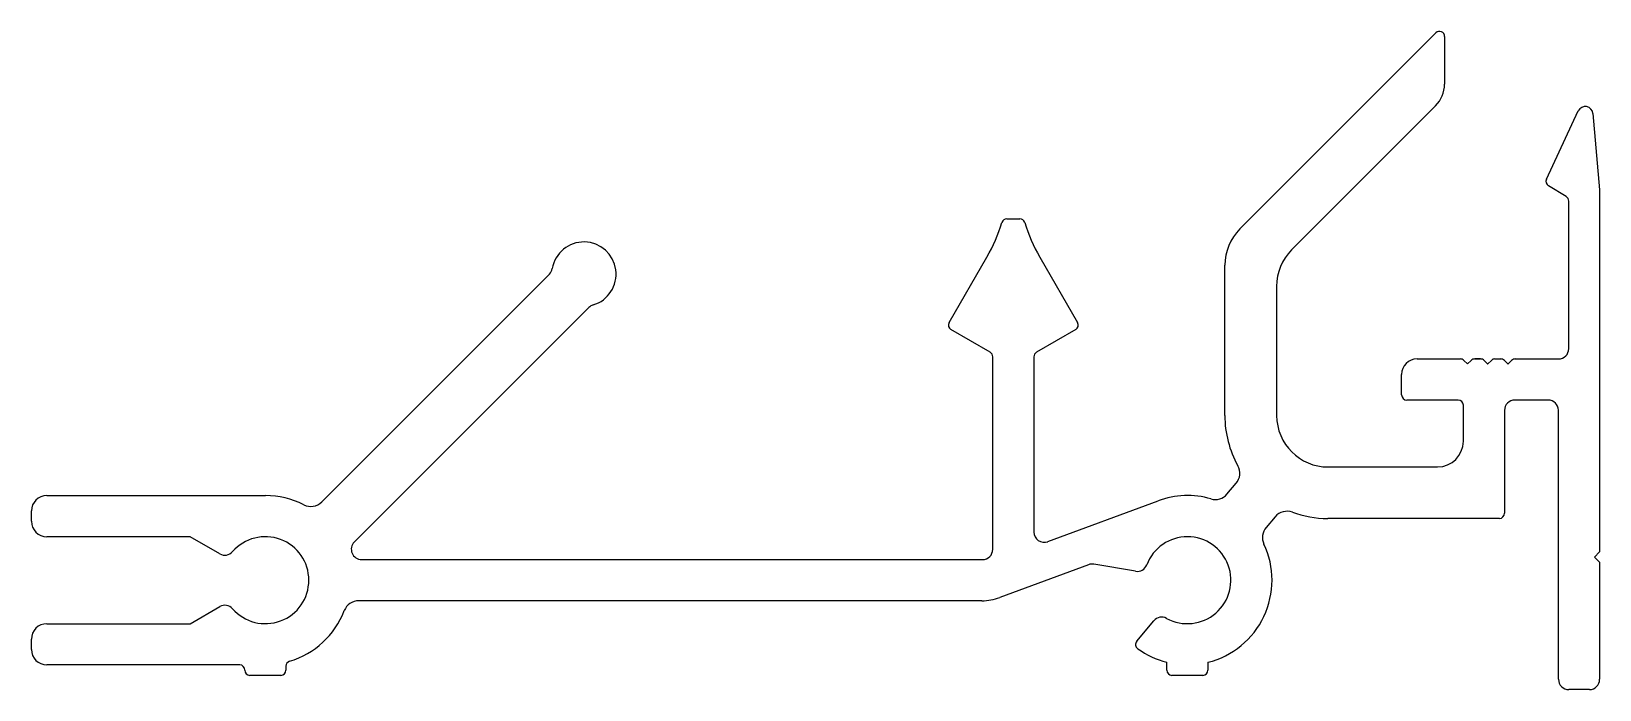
# Model space of a CAD drawing. Header units: inches. Extents: x -38.4 to 39, y -0.8 to 31.7.
import ezdxf

# ---------------------------------------------------------------- set-up
doc = ezdxf.new("R2010")
doc.units = ezdxf.units.IN
doc.header["$MEASUREMENT"] = 0
doc.layers.add('1', color=7, linetype='Continuous')

msp = doc.modelspace()

# ---------------------------------------------------------------- linework, layer by layer
at = {"layer": '1', "color": 7, "linetype": 'Continuous'}
for p, q in [((21.253, 21.91), (30.93, 31.587)), ((31.363, 31.408), (31.363, 29.06)), ((30.917, 27.982), (23.806, 20.872)), ((36.393, 24.36), (37.965, 27.732)), ((38.69, 27.605), (39.02, 23.841)), ((37.372, 23.506), (36.492, 24.034)), ((37.496, 16.001), (37.496, 23.288)), ((39.02, 23.841), (39.02, 5.968)), ((9.747, 22.411), (10.066, 22.411)), ((10.066, 22.411), (10.384, 22.411)), ((6.891, 17.286), (8.757, 20.52)), ((11.374, 20.52), (13.241, 17.286)), ((-24.09, 8.434), (-12.843, 19.681)), ((20.509, 12.699), (20.509, 20.114)), ((23.063, 19.076), (23.069, 12.697)), ((-10.902, 18.03), (-22.478, 6.454)), ((8.923, 15.82), (6.984, 16.939)), ((13.148, 16.939), (11.209, 15.82)), ((9.05, 6.095), (9.05, 15.6)), ((11.082, 15.6), (11.082, 6.949)), ((30.003, 15.493), (32.142, 15.493)), ((32.142, 15.493), (32.142, 15.493)), ((32.849, 15.493), (33.141, 15.493)), ((33.141, 15.493), (32.849, 15.493)), ((32.849, 15.493), (33.141, 15.493)), ((33.141, 15.493), (32.849, 15.493)), ((32.849, 15.493), (33.141, 15.493)), ((33.849, 15.493), (34.141, 15.493)), ((34.848, 15.493), (36.988, 15.493)), ((29.241, 13.715), (29.241, 14.731)), ((32.318, 15.42), (32.489, 15.249)), ((32.501, 15.249), (32.672, 15.42)), ((33.318, 15.42), (33.489, 15.249)), ((33.501, 15.249), (33.672, 15.42)), ((34.318, 15.42), (34.489, 15.249)), ((34.501, 15.249), (34.672, 15.42)), ((32.035, 13.461), (29.495, 13.461)), ((32.289, 11.429), (32.289, 13.207)), ((36.48, 13.461), (34.829, 13.461)), ((34.321, 12.953), (34.321, 7.873)), ((36.988, -0.322), (36.988, 12.968)), ((25.609, 10.159), (31.019, 10.159)), ((20.617, 8.822), (21.07, 9.354)), ((-37.665, 8.749), (-26.87, 8.749)), ((-38.427, 7.479), (-38.427, 7.987)), ((11.766, 6.473), (17.213, 8.489)), ((23.003, 7.707), (22.55, 7.175)), ((34.067, 7.619), (25.589, 7.619)), ((-30.588, 6.717), (-37.665, 6.717)), ((-29.126, 5.873), (-30.588, 6.717)), ((-22.119, 5.587), (8.542, 5.587)), ((39.02, 5.968), (38.766, 5.714)), ((38.766, 5.714), (39.02, 5.46)), ((39.02, 5.46), (39.02, -0.322)), ((13.779, 5.335), (9.395, 3.713)), ((16.095, 5.009), (14.04, 5.36)), ((-30.588, 2.424), (-29.126, 3.268)), ((8.514, 3.555), (-22.261, 3.555)), ((-37.665, 2.424), (-30.588, 2.424)), ((16.163, 1.557), (17, 2.566)), ((-38.427, 1.154), (-38.427, 1.662)), ((-28.14, 0.392), (-37.665, 0.392)), ((-27.886, 0.126), (-27.886, 0.138)), ((-25.854, 0.324), (-25.854, 0.126)), ((17.647, 0.126), (17.647, 0.518)), ((19.679, 0.518), (19.679, 0.126)), ((-26.108, -0.128), (-27.632, -0.128)), ((19.425, -0.128), (17.901, -0.128)), ((38.512, -0.83), (37.496, -0.83))]:
    msp.add_line(p, q, dxfattribs=at)
for centre, radius, start, end in [((31.109, 31.408), 0.254, 0, 135), ((29.839, 29.06), 1.524, 315, 360), ((38.311, 27.571), 0.381, 5, 155), ((36.623, 24.252), 0.254, 155, 239), ((37.242, 23.288), 0.254, 360, 59), ((1.53, 24.693), 8.346, 330, 342.84963), ((9.747, 22.157), 0.254, 90, 162.84963), ((10.384, 22.157), 0.254, 17.15037, 90), ((18.602, 24.693), 8.346, 197.15037, 210), ((23.049, 20.114), 2.54, 135, 180), ((-11.138, 19.68), 1.587, 286.49649, 170.0968), ((25.603, 19.076), 2.54, 135, 180), ((-13.202, 20.041), 0.508, 315, 350.0968), ((-10.543, 17.671), 0.508, 106.49649, 135), ((7.111, 17.159), 0.254, 150, 240), ((13.021, 17.159), 0.254, 300, 30), ((8.796, 15.6), 0.254, 0, 60), ((11.336, 15.6), 0.254, 120, 180), ((30.003, 14.731), 0.762, 90, 180), ((32.142, 15.244), 0.25, 45, 90), ((32.849, 15.244), 0.25, 90, 135), ((33.141, 15.244), 0.25, 45, 90), ((33.849, 15.244), 0.25, 90, 135), ((34.141, 15.244), 0.25, 45, 90), ((34.848, 15.244), 0.25, 90, 135), ((36.988, 16.001), 0.508, 270, 360), ((32.495, 15.255), 0.008, 225, 315), ((33.495, 15.255), 0.008, 225, 315), ((34.495, 15.255), 0.008, 225, 315), ((29.495, 13.715), 0.254, 180, 270), ((32.035, 13.207), 0.254, 360, 90), ((34.829, 12.953), 0.508, 90, 180), ((36.479, 12.953), 0.508, 1.68865, 89.983), ((25.589, 12.699), 5.08, 180, 209.21731), ((25.609, 12.699), 2.54, 180.05844, 270.00001), ((31.019, 11.429), 1.27, 270, 360), ((20.49, 9.848), 0.762, 319.57172, 29.21731), ((-37.665, 7.987), 0.762, 90, 180), ((-26.87, 4.571), 4.178, 63.01747, 90), ((18.663, 4.571), 4.178, 73.85894, 110.31476), ((20.037, 9.316), 0.762, 253.85894, 319.57172), ((-24.629, 8.973), 0.762, 243.01747, 315), ((23.583, 7.212), 0.762, 69.92613, 139.57172), ((25.589, 12.699), 5.08, 249.92613, 270), ((34.067, 7.873), 0.254, 270, 360), ((-37.665, 7.479), 0.762, 180, 270), ((23.13, 6.681), 0.762, 139.57172, 205.2845), ((-26.87, 4.571), 2.146, 221.03377, 138.96623), ((-22.119, 6.095), 0.508, 135, 270), ((11.59, 6.949), 0.508, 180, 290.31476), ((18.663, 4.571), 2.146, 241.34853, 159.28099), ((18.663, 4.571), 4.178, 284.07319, 25.2845), ((-28.872, 6.313), 0.508, 240, 318.96623), ((8.542, 6.095), 0.508, 270, 360), ((13.955, 4.859), 0.508, 80.31476, 110.31476), ((16.181, 5.51), 0.508, 260.31476, 339.28099), ((-28.872, 2.828), 0.508, 41.03377, 120), ((-22.261, 2.793), 0.762, 90, 158.90612), ((8.514, 6.095), 2.54, 270, 290.31476), ((-37.665, 1.662), 0.762, 90, 180), ((-26.87, 4.571), 4.178, 286.6505, 338.90612), ((17.391, 2.241), 0.508, 61.34853, 140.31476), ((16.358, 1.395), 0.254, 140.31476, 234.02582), ((-37.665, 1.154), 0.762, 180, 270), ((18.663, 4.571), 4.178, 234.02582, 255.92681), ((-28.14, 0.138), 0.254, 0, 90), ((-27.632, 0.126), 0.254, 180, 270), ((-26.108, 0.126), 0.254, 270, 360), ((-25.6, 0.324), 0.254, 106.6505, 180), ((17.901, 0.126), 0.254, 180, 270), ((19.425, 0.126), 0.254, 270, 360), ((37.496, -0.322), 0.508, 180, 270), ((38.512, -0.322), 0.508, 270, 360)]:
    msp.add_arc(centre, radius, start, end, dxfattribs=at)

doc.saveas('drawing.dxf')
